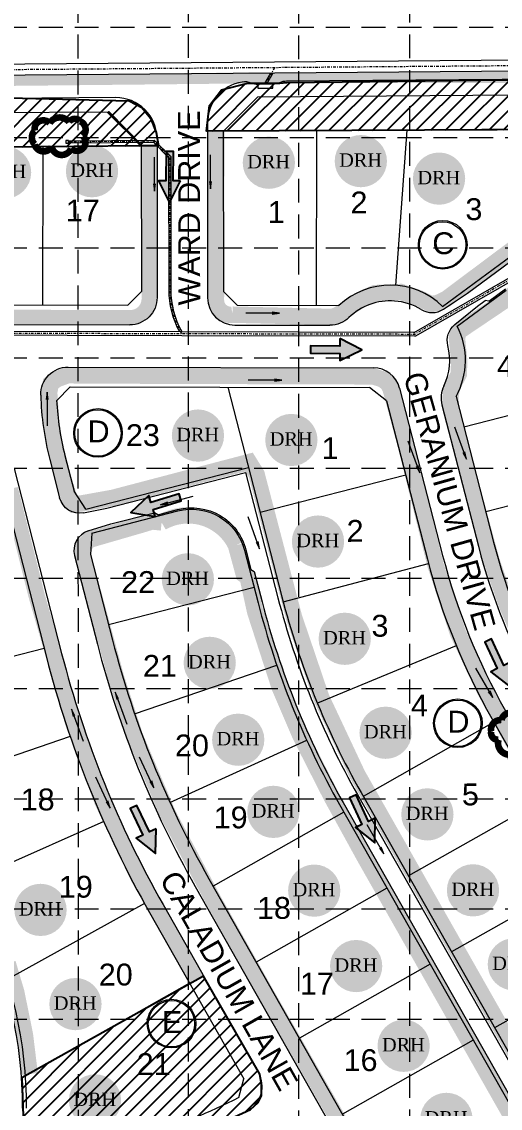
# Model space of a CAD drawing. Header units: inches. Extents: x 5975 to 9213, y 2836 to 8009.
# Drawn here: x 8280 to 8631, y 4469 to 5265 of the extents above; entities that cross this region are included whole.
import ezdxf
from ezdxf.enums import TextEntityAlignment as Align

# ---------------------------------------------------------------- set-up
doc = ezdxf.new("R2010")
doc.units = ezdxf.units.IN
doc.header["$MEASUREMENT"] = 0
for name, pattern in [('DASHED', [0.75, 0.5, -0.25]), ('DGN Style 7', [4.437732, 1.996979, -0.887546, 0.66566, -0.887546]), ('HIDDEN', [0.375, 0.25, -0.125])]:
    doc.linetypes.add(name, pattern=pattern)
for name, color, linetype, lineweight in [('0520al - Level 11', 7, 'Continuous', 0), ('0520al - Level 14', 7, 'Continuous', 0), ('0520al - Level 3', 7, 'Continuous', 0), ('BLOCKS', 7, 'Continuous', 0), ('Level 47', 7, 'Continuous', 0), ('Level 50', 7, 'Continuous', 0), ('LOGO', 7, 'Continuous', 0), ('STORM', 5, 'Continuous', 0)]:
    doc.layers.add(name, color=color, linetype=linetype, lineweight=lineweight)
for name, color, linetype in [('ARROWS', 252, 'Continuous'), ('BASE', 7, 'Continuous'), ('EROSION BLANKETS', 84, 'Continuous'), ('GRID', 254, 'DASHED'), ('LEGEND', 7, 'Continuous'), ('LIMITS OF DISTURBANCE', 1, 'DASHED'), ('SODDED LOT', 2, 'Continuous')]:
    doc.layers.add(name, color=color, linetype=linetype)
doc.styles.add('DRHorton', font='dutcheb.ttf')
doc.styles.get("Standard").update_dxf_attribs({"font": 'ARIAL.TTF'})

# ---------------------------------------------------------------- blocks, each defined once
blk = doc.blocks.new('DRHorton')
h = blk.add_hatch(color=1)
h.paths.add_polyline_path([(78.7, 25.78, 1), (40.43, 25.78, 1)])
h.paths.add_polyline_path([(42.33, 17.91), (76.5, 17.91), (76.5, 34.87), (42.33, 34.87)], flags=24)
at = {"layer": 'BASE', "color": 176, "style": 'DRHorton'}
blk.add_text('DRH', height=9.814, dxfattribs=at).set_placement((59.39, 21.64), align=Align.CENTER)
blk = doc.blocks.new('arrow')
blk.add_lwpolyline([(-67, -25.4), (-59.3, -25.4), (-59.6, -56.1), (-51.9, -56.2), (-51.6, -25.5), (-44, -25.5), (-55.3, -2.4), (-67, -25.4)], close=True)
at = {"color": 254}
for points in [[(-44, -25.5), (-67, -25.4), (-55.3, -2.4), (-67, -25.4)], [(-59.6, -56.1), (-51.9, -56.2), (-59.3, -25.4), (-51.6, -25.5)]]:
    blk.add_solid(points, dxfattribs=at)

msp = doc.modelspace()

# ---------------------------------------------------------------- hatches: boundary and pattern name
at = {"layer": 'SODDED LOT'}
h = msp.add_hatch(dxfattribs=at)
h.set_pattern_fill('ANSI31', color=256, scale=60, style=0)
h.paths.add_polyline_path([(7351.01, 5804.8), (7407.43, 5803.41), (7469.69, 5803.96), (7467.74, 5670.6), (7382.98, 5670.32), (7345.18, 5671.16)])
h.paths.add_polyline_path([(7400.62, 5966.19), (7520.73, 5964.5), (7519.61, 5830.4), (7399.21, 5831.25)])
h.paths.add_polyline_path([(7405.78, 6113), (7526.59, 6111.38), (7524.17, 5978.09), (7406.18, 5978.49), (7405.78, 6111.38)])
h.paths.add_polyline_path([(7507.01, 6746.99), (7630.07, 6747.51), (7631.11, 6874.69), (7507.01, 6874.69)])
h.paths.add_polyline_path([(7507.53, 6684.07), (7628.43, 6683.46), (7628.51, 6649.29), (7618.65, 6630.08), (7607.22, 6620.74), (7590.09, 6616.07), (7524.66, 6615.03), (7513.24, 6616.59), (7508.05, 6622.82), (7508.05, 6628.53)])
h.paths.add_polyline_path([(7486.51, 6405.99), (7512.73, 6284.4), (7603.96, 6289.11), (7625.98, 6307.98), (7628.6, 6325.8), (7630.7, 6360.39), (7517.97, 6426.96), (7506.96, 6412.28), (7493.85, 6408.09)])
h.paths.add_polyline_path([(7316.81, 6791.63), (7244.82, 6679.87), (7298.17, 6645.16), (7363.39, 6758.61)])
h.paths.add_polyline_path([(7090.29, 6927.15), (7032.12, 6805.45), (7083.1, 6779.07), (7147.87, 6895.38)])
h.paths.add_polyline_path([(7179.83, 7077.56), (7120.72, 6953.95), (7120.72, 6946.47), (7129.56, 6941.72), (7169.64, 6917.27), (7236.91, 7049.03)])
h.paths.add_polyline_path([(6973.21, 7146.91), (6935.84, 7018.55), (7045.9, 6977.12), (7094.82, 7099.37), (7035.71, 7124.5)])
h.paths.add_polyline_path([(6656.93, 7225.64), (6650.99, 7071.52), (6709.17, 7064.73), (6722.34, 7209.93)])
h.paths.add_polyline_path([(7291.62, 5043.7), (7267.69, 5045.25), (7233.72, 5083.44), (7229.48, 5188.01), (7225.23, 5201.12), (7256.11, 5201.12), (7270.39, 5195.72), (7276.56, 5187.23), (7281.58, 5172.57), (7281.2, 5106.98)])
h.paths.add_polyline_path([(8380.58, 5174.1), (8367.57, 5174.1), (8344.07, 5199.1), (8368.57, 5174.1), (8268.46, 5173.11), (8225.45, 5176.61), (8160.42, 5181.61), (8079.9, 5182.11), (7307.5, 5175.7), (7308.3, 5191.69), (7317.1, 5206.89), (7337.1, 5212.49), (7533.14, 5214.89), (7553.14, 5209.29), (7565.14, 5214.09), (7721.16, 5214.89), (7733.17, 5210.89), (7745.17, 5216.49), (8051.45, 5218.37), (8065.8, 5214.5), (8077.67, 5217.54), (8194.42, 5217.15), (8241.74, 5210.09), (8358.99, 5207.26), (8368.17, 5202.32), (8374.52, 5194.55), (8378.76, 5183.96)])
h.paths.add_polyline_path([(8704.79, 5136.17), (8691.79, 5133.64), (8753.34, 4894.96), (8772.65, 4849.2), (8813.78, 4777.7), (9048.19, 4361.94), (9072.43, 4375.67), (8939.12, 4584.85), (8791.14, 4879.37), (8747.51, 5047.36), (8711.16, 5128.12)])
h.paths.add_polyline_path([(8681.52, 5186.17), (8415.52, 5185), (8417.85, 5203.66), (8426.6, 5215.33), (8445.85, 5219.99), (8469.19, 5219.99), (8474.44, 5220.58), (8676.85, 5222.91)])
h.paths.add_polyline_path([(8413.35, 4565.98), (8280.46, 4491.51), (8281.98, 4449.25), (8282.28, 4441.35), (8285.63, 4434.36), (8293.84, 4431.32), (8314.21, 4430.71), (8347.06, 4434.05), (8381.72, 4441.65), (8415.78, 4453.81), (8447.71, 4468.4), (8453.19, 4473.27), (8455.92, 4478.43), (8455.92, 4486.64), (8454.71, 4494.24)])
h.paths.add_polyline_path([(7193.84, 4567.18), (7193.14, 4432.02), (7264.33, 4432.69), (7264.78, 4566.81)])
h.paths.add_polyline_path([(7387.96, 5013.68), (7387.48, 4885.26), (7390.38, 4884.78), (7393.04, 4881.88), (7448.68, 4881.39), (7449.65, 5014.17)])
h.paths.add_polyline_path([(7937.33, 4711.8), (7937.48, 4577.46), (8004.15, 4576.95), (8025.44, 4578.49), (8046.46, 4586.43), (8056.72, 4593.35), (8059.01, 4600.35), (8058.83, 4607.07), (8056.62, 4612.2), (8004.18, 4703.63), (7999.2, 4708.38), (7993.32, 4711.1), (7985.17, 4711.77), (7943.07, 4712)])
h.paths.add_polyline_path([(8015.77, 4750.82), (8064.6, 4866.71), (8098.83, 4868.07), (8104.76, 4866.25), (8126.21, 4865.79), (8140.36, 4860.77), (8149.94, 4853.02), (8155.42, 4844.35), (8158.61, 4832.03), (8161.35, 4819.71), (8164.09, 4819.26), (8173.68, 4785.04), (8042.69, 4711.59), (8042.24, 4719.34), (8039.04, 4729.84), (8031.74, 4739.87), (8019.87, 4748.54)])
h.paths.add_polyline_path([(8285.97, 4402.91), (8285.64, 4269.3), (8320.6, 4269.71), (8347.34, 4271.36), (8371.6, 4273.82), (8350.22, 4407.04), (8339.11, 4405.4), (8323.48, 4403.75), (8309.91, 4403.34), (8289.34, 4402.93)])
h.paths.add_polyline_path([(6997, 4412.5), (6873.98, 4344.71), (6871.32, 4343.51), (6871.8, 4331.43), (6873.25, 4329.98), (6874.7, 4313.81), (6877.36, 4297.87), (6884.6, 4287.25), (6897.65, 4277.59), (6912.38, 4274.69), (6930.5, 4273.97), (6931.95, 4271.79), (7003.68, 4271.79), (7025.42, 4391.8), (7016, 4394.94), (7006.58, 4401.46), (7001.51, 4406.77)])

# ---------------------------------------------------------------- linework, layer by layer
at = {"layer": '0520al - Level 14', "color": 7, "linetype": 'Continuous', "lineweight": 0}
for p, q in [((8416.4, 5191.24), (8416.47, 5062.89)), ((8379.4, 5179.51), (8379.47, 5063.09)), ((8606.75, 5066.37), (8675.63, 5117.22)), ((8622.37, 5060.5), (8634.44, 5069.41)), ((8589, 5054.56), (8606.75, 5066.37)), ((8597.36, 5043.24), (8613.87, 5056.72)), ((8613.87, 5056.72), (8619.57, 5060.92)), ((8622.37, 5060.5), (8619.57, 5060.92)), ((7328.27, 5045.39), (8359.42, 5043.07)), ((8436.42, 5042.9), (8505.92, 5042.75)), ((8314.33, 5012.18), (8537.66, 5011.67)), ((8556.98, 4996.66), (8588.49, 4874.26)), ((8587.98, 4984.56), (8614.64, 4880.99)), ((8300.89, 4944.52), (8308.14, 4916.38)), ((8274.75, 4937.79), (8309.58, 4802.47)), ((8342.59, 4908.89), (8444.28, 4935.06)), ((8444.28, 4935.06), (8467.92, 4843.23)), ((8325.67, 4905.42), (8342.59, 4908.89)), ((8345.59, 4897.27), (8377.54, 4905.49)), ((8379.98, 4904.05), (8377.54, 4905.49)), ((8379.98, 4904.05), (8394.51, 4907.79)), ((8329.1, 4892.13), (8345.59, 4897.27)), ((8444.43, 4878.31), (8448.17, 4863.78)), ((8319.03, 4874.07), (8335.73, 4809.2)), ((8448.17, 4863.78), (8450.61, 4862.34)), ((8450.61, 4862.34), (8456.3, 4840.24)), ((8526.13, 4699.1), (8742.26, 4317.84)), ((8515.69, 4693.18), (8731.82, 4311.92)), ((8407.38, 4631.78), (8629.18, 4240.52)), ((8383.89, 4618.47), (8453.77, 4495.19))]:
    msp.add_line(p, q, dxfattribs=at)
at = {"layer": '0520al - Level 14', "color": 7, "linetype": 'Continuous', "lineweight": 0, "flags": 128}
for points in [[(8663.49, 5222.97), (8474.16, 5221.48)], [(8349.17, 5209.49), (8267.9, 5208.85)]]:
    msp.add_lwpolyline(points, dxfattribs=at)
at = {"layer": '0520al - Level 14', "color": 7, "linetype": 'Continuous', "lineweight": 0}
for centre, radius, start, end in [((8446.4, 5191.26), 30, 99.01841, 180.03167), ((8443.73, 5208.05), 13, 68.94492, 99.01841), ((8474.26, 5208.48), 13, 90.45213, 113.07199), ((8453.07, 5232.31), 13, 248.94492, 270.4522), ((8349.4, 5179.49), 30, 0.03167, 90.4522), ((8436.47, 5062.9), 20, 180.03167, 269.87139), ((8550.16, 5017.15), 43.5, 85.8492, 134.10221), ((8550.16, 5017.15), 43.5, 58.54381, 85.8492), ((8580.69, 5067.05), 15, 238.54381, 303.63877), ((8550.16, 5017.15), 43.5, 334.23354, 14.31905), ((8537.61, 4991.67), 20, 14.435, 89.87139), ((8607.35, 4989.54), 20, 154.23354, 194.435), ((8505.72, 4997.25), 211.5, 181.51719, 194.435), ((8333.56, 4877.81), 15, 107.29741, 194.435), ((9040.26, 4990.55), 439.5, 194.435, 209.54833), ((9040.26, 4990.55), 466.5, 194.435, 209.54833), ((9040.26, 4990.55), 603, 194.435, 209.54833), ((9040.26, 4990.55), 591, 194.435, 209.54833), ((9040.26, 4990.55), 727.5, 194.435, 209.54833), ((9040.26, 4990.55), 754.5, 194.435, 209.54833), ((8436.37, 4485.33), 20, 298.41493, 29.54833)]:
    msp.add_arc(centre, radius, start, end, dxfattribs=at)
at = {"layer": '0520al - Level 14', "color": 7, "linetype": 'Continuous', "lineweight": 0, "extrusion": (0, 0, -1)}
for centre, radius, start, end in [((-8464.07, 5232.4), 13, 246.92801, 269.54787), ((-8359.47, 5063.07), 20, 179.96833, 270.12861), ((-8505.97, 5062.75), 20, 225.89779, 270.12861), ((-8606.84, 5031.61), 15, 345.68095, 50.77607), ((-8314.28, 4992.18), 20, 358.48281, 90.12861), ((-8322.67, 4920.12), 15, 258.42741, 345.565), ((-8404.73, 4868.09), 41, 75.565, 165.565), ((-7965.71, 4470.01), 315, 154.15309, 180.12861)]:
    msp.add_arc(centre, radius, start, end, dxfattribs=at)
at = {"layer": '0520al - Level 3', "color": 7, "linetype": 'Continuous', "lineweight": 0}
for p, q in [((8427.9, 5184.61), (8452.89, 5209.81)), ((8342.89, 5198.94), (8367.91, 5174.14)), ((8427.9, 5184.61), (8427.97, 5067.42)), ((8496.26, 5185.15), (8495.97, 5057.27)), ((8554.14, 5072), (8562.39, 5185.68)), ((8295.8, 5057.72), (8296.06, 5173.57)), ((8367.91, 5174.14), (8367.97, 5067.56)), ((8588.47, 5056.61), (8693.52, 5134.15)), ((8367.97, 5067.56), (8357.97, 5057.58)), ((8427.97, 5067.42), (8437.97, 5057.4)), ((8599.16, 5042.13), (8635.03, 5068.6)), ((7329.8, 5059.89), (8357.97, 5057.58)), ((8437.97, 5057.4), (8512.5, 5057.23)), ((8315.72, 4997.67), (8305.95, 4987.69)), ((8315.72, 4997.67), (8534.98, 4997.18)), ((8431.33, 4997.41), (8470.82, 4843.98)), ((8547.47, 4987.47), (8534.98, 4997.18)), ((8598.31, 4990.56), (8625.77, 4883.86)), ((8604.02, 4968.37), (8710.55, 4995.79)), ((8547.47, 4987.47), (8577.35, 4871.4)), ((8312.03, 4947.39), (8318.74, 4921.33)), ((8263.61, 4934.93), (8298.44, 4799.6)), ((8327.32, 4908.05), (8446.44, 4938.71)), ((8454.9, 4905.82), (8561.43, 4933.24)), ((8619.97, 4906.39), (8726.5, 4933.81)), ((8327.32, 4908.05), (8318.74, 4921.33)), ((8331.81, 4890.62), (8394.76, 4906.82)), ((8331.81, 4890.62), (8330.7, 4874.85)), ((8330.7, 4874.85), (8346.86, 4812.07)), ((8443.46, 4878.06), (8453.39, 4839.49)), ((8471.8, 4840.24), (8578.14, 4868.36)), ((8343.92, 4823.52), (8450.44, 4850.94)), ((8598.47, 4808.07), (8496.8, 4766.07)), ((8296.76, 4806.12), (8190.24, 4778.7)), ((8363.03, 4758.15), (8467.07, 4793.86)), ((8626.04, 4751.99), (8530.34, 4697.74)), ((8624.43, 4754.82), (8845.49, 4364.87)), ((8315.86, 4741.55), (8211.83, 4705.8)), ((8388.89, 4693.27), (8488.96, 4738.94)), ((8528.74, 4700.58), (8752.26, 4306.27)), ((8513.08, 4691.7), (8736.6, 4297.39)), ((8659.08, 4693.7), (8563.38, 4639.46)), ((8516.16, 4686.26), (8420.47, 4632.01)), ((8340.38, 4679.23), (8239.88, 4634.52)), ((8417.38, 4637.45), (8638.45, 4247.49)), ((8690.64, 4638.03), (8594.95, 4583.78)), ((8547.73, 4630.58), (8452.03, 4576.33)), ((8370.25, 4619.28), (8269.64, 4563.53)), ((8373.89, 4612.79), (8443.05, 4490.79)), ((8722.2, 4582.35), (8626.51, 4528.1)), ((8579.29, 4574.9), (8483.59, 4520.66)), ((8403.26, 4560.97), (8282.89, 4492.74)), ((8610.85, 4519.23), (8515.16, 4464.98)), ((8439.24, 4477.22), (8443.05, 4490.79))]:
    msp.add_line(p, q, dxfattribs=at)
at = {"layer": '0520al - Level 3', "color": 7, "linetype": 'Continuous', "lineweight": 0, "flags": 128}
for points in [[(8673.59, 5211.55), (8452.89, 5209.81)], [(8342.89, 5198.94), (8257.9, 5198.27)], [(8680.02, 5186.6), (8427.9, 5184.61)], [(8367.91, 5174.14), (8256.96, 5173.26)]]:
    msp.add_lwpolyline(points, dxfattribs=at)
at = {"layer": '0520al - Level 3', "color": 7, "linetype": 'Continuous', "lineweight": 0}
for centre, radius, start, end in [((8550.16, 5017.15), 55, 45.84946, 133.21315), ((8550.16, 5017.15), 55, 331.09324, 27.0134), ((8505.72, 4997.25), 200, 182.73737, 194.435), ((9040.26, 4990.55), 428, 194.435, 209.54833), ((9040.26, 4990.55), 478, 194.435, 209.54833), ((9040.26, 4990.55), 606, 194.435, 209.54833), ((9040.26, 4990.55), 588, 194.435, 209.54833), ((9040.26, 4990.55), 716, 194.435, 209.54833), ((9040.26, 4990.55), 766, 194.435, 209.54833)]:
    msp.add_arc(centre, radius, start, end, dxfattribs=at)
at = {"layer": '0520al - Level 3', "color": 7, "linetype": 'Continuous', "lineweight": 0, "extrusion": (0, 0, -1)}
for centre, radius, start, end in [((-8404.73, 4868.09), 40, 75.565, 165.565), ((-7965.71, 4470.01), 318, 154.15309, 180.12861), ((-8297.66, 4741.71), 300, 241.8395, 269.81507)]:
    msp.add_arc(centre, radius, start, end, dxfattribs=at)
at = {"layer": 'BLOCKS'}
for centre, radius in [((8588.55, 5101.71), 17.8), ((8588.49, 5101.64), 16.97), ((8336.21, 4963.93), 17.8), ((8336.15, 4963.86), 16.97), ((8599.61, 4751.31), 17.8), ((8599.56, 4751.24), 16.97), ((8390.03, 4531.32), 17.8), ((8389.97, 4531.24), 16.97)]:
    msp.add_circle(centre, radius, dxfattribs=at)
at = {"layer": 'EROSION BLANKETS'}
for points, const_width in [([(8422.89, 5184.47), (8422.55, 5061.13, 0.454091), (8434.6, 5050.54), (8507.88, 5048.87), (8511.96, 5050.54), (8519.93, 5055.92), (8531.25, 5062.97), (8538.86, 5066.31), (8557.87, 5067.15), (8571.81, 5062.36), (8579.72, 5058.41), (8584.3, 5058.83), (8590.96, 5061.95), (8673.64, 5123.75), (8699.47, 5115.85)], 12), ([(7313.24, 5176.03), (7314.44, 5063.95, 0.39908), (7329.33, 5050.99), (7342.92, 5050.98), (8359.89, 5048.45, 0.425541), (8373.54, 5062.57), (8373.97, 5174.69)], 10.97), ([(8711.36, 4335.79), (8625.46, 4487.14), (8531.13, 4653.68), (8507.29, 4697.15), (8484.35, 4742.24), (8469.19, 4777.62), (8451.3, 4832.81), (8445.64, 4858.53), (8442.97, 4860.27), (8437.16, 4881.63, 0.436594), (8382.77, 4898.35), (8375.78, 4899.09), (8368.75, 4896.92), (8329.89, 4885.65), (8325.41, 4880.8), (8325.23, 4874.05), (8349.5, 4784.58), (8363.43, 4741.27), (8387.69, 4684.2), (8420.54, 4622.02), (8458.73, 4554.15), (8539.76, 4412.43)], 12)]:
    msp.add_lwpolyline(points, format="xyb", dxfattribs=dict(at, const_width=const_width))
at = {"layer": 'EROSION BLANKETS', "const_width": 12}
for points in [[(8642.74, 5067.84), (8634.55, 5061.38), (8600.61, 5038.49), (8598.92, 5034.09), (8599.59, 5026.63), (8600.61, 5016.8), (8600.27, 5006.97), (8595.19, 4997.15), (8594.17, 4989.69), (8594.85, 4979.18), (8624.37, 4869.94), (8635.56, 4837.75), (8652.51, 4798.44)], [(8753.1, 4313.21), (8526.11, 4713.68), (8499.72, 4769.87), (8479.68, 4828.99), (8465.48, 4883.32), (8452.28, 4933.65), (8446.72, 4942.58), (8346.96, 4916.37), (8324.73, 4912.38), (8318.55, 4911.62), (8315.8, 4914.38), (8310.29, 4931.87), (8304, 4958.01), (8301.79, 4973.16), (8300.46, 4993.45), (8301.57, 5000.06), (8306.42, 5003.37), (8314.14, 5006.24), (8322.52, 5006.02), (8537.58, 5005.35), (8544.28, 5003.23), (8548.17, 5000.41), (8550.28, 4996.53), (8552.75, 4987.35), (8561.93, 4953.14), (8583.37, 4866.81), (8599.74, 4817.17), (8619.17, 4775.81), (8645.58, 4727.68)], [(8408.3, 4563.64), (8391.02, 4593.91), (8366.19, 4637.82), (8339.45, 4694.02), (8317.97, 4752), (8291.53, 4843.83), (8271.67, 4922.86)], [(8270.07, 4575.52), (8276.31, 4554.5), (8282.71, 4523.15), (8286.21, 4494.4)]]:
    msp.add_lwpolyline(points, dxfattribs=at)
at = {"layer": 'GRID', "color": 252, "linetype": 'HIDDEN', "lineweight": 0, "ltscale": 70}
for p, q in [((8564.66, 3243.31), (8564.04, 7926.26)), ((8321.94, 3243.14), (8321.56, 7924.45)), ((8402.56, 3243.54), (8402.27, 7924.45)), ((8483.21, 3242.57), (8482.98, 7924.45)), ((6061.68, 5261.02), (9128.65, 5261.02)), ((6061.68, 5180.31), (9128.65, 5180.31)), ((6061.68, 5099.6), (9128.65, 5099.6)), ((6061.68, 5018.89), (9128.65, 5018.89)), ((6061.68, 4938.18), (9128.65, 4938.18)), ((6061.68, 4857.47), (9128.65, 4857.47)), ((6061.68, 4776.76), (9128.65, 4776.76)), ((6061.68, 4696.05), (9128.65, 4696.05)), ((6061.68, 4615.34), (9128.65, 4615.34)), ((6061.68, 4534.63), (9128.65, 4534.63))]:
    msp.add_line(p, q, dxfattribs=at)
at = {"layer": 'LEGEND', "color": 170, "ltscale": 100, "const_width": 4.84}
for points in [[(8300.84, 5190.75, 0.520567), (8300.84, 5190.75, 0.765195), (8289.89, 5185.24, 0.417879), (8289.82, 5175.31, 0.6649), (8302.34, 5173.4, 0.744833), (8316.46, 5172.21, 0.975642), (8325.26, 5181.3, 0.520567), (8323.07, 5192.25, 0.520567), (8315.04, 5191.52, 0.540264), (8300.84, 5190.75)], [(8638.47, 4728.28, 0.520567), (8638.47, 4728.28, 0.765195), (8649.41, 4722.74, 0.417879), (8657.44, 4728.57, 0.6649), (8651.55, 4739.79, 0.744833), (8644.12, 4751.86, 0.975642), (8631.59, 4753.54, 0.520567), (8624.07, 4745.28, 0.520567), (8629.43, 4739.25, 0.540264), (8638.47, 4728.28)]]:
    msp.add_lwpolyline(points, format="xyb", close=True, dxfattribs=at)
at = {"layer": 'Level 50', "color": 7, "linetype": 'Continuous', "lineweight": 13}
for p, q in [((8377.63, 5141.08), (8377.63, 5165.87)), ((8418.61, 5142.78), (8418.61, 5167.58)), ((8376.9, 5146.45), (8377.63, 5141.08)), ((8377.63, 5141.08), (8378.34, 5146.45)), ((8417.88, 5148.16), (8418.61, 5142.78)), ((8418.61, 5142.78), (8419.32, 5148.16)), ((8469.14, 5051.54), (8444.34, 5051.54)), ((8469.14, 5051.54), (8463.77, 5052.25)), ((8463.77, 5050.81), (8469.14, 5051.54)), ((8470.85, 5002.57), (8446.05, 5002.57)), ((8470.85, 5002.57), (8465.47, 5003.28)), ((8465.48, 5001.84), (8470.85, 5002.57)), ((8299.08, 4993.89), (8298.37, 4988.52)), ((8299.08, 4993.89), (8299.08, 4969.1)), ((8299.81, 4988.52), (8299.08, 4993.89)), ((8605.86, 4944.72), (8597.38, 4968.03)), ((8571.71, 4934.67), (8563.22, 4957.98)), ((8605.86, 4944.72), (8604.69, 4950.02)), ((8603.34, 4949.52), (8605.86, 4944.72)), ((8569.18, 4939.47), (8571.71, 4934.67)), ((8571.71, 4934.67), (8570.54, 4939.97)), ((8381.97, 4911.22), (8405.92, 4917.64)), ((8386.97, 4913.32), (8381.97, 4911.22)), ((8381.97, 4911.22), (8387.35, 4911.93)), ((8454.52, 4879.07), (8446.04, 4902.37)), ((8452, 4883.87), (8454.52, 4879.07)), ((8454.52, 4879.07), (8453.35, 4884.36)), ((8625.23, 4770.1), (8612.83, 4791.58)), ((8625.23, 4770.1), (8623.15, 4775.12)), ((8348.76, 4774.05), (8357.24, 4750.74)), ((8351.28, 4769.25), (8348.76, 4774.05)), ((8348.76, 4774.05), (8349.93, 4768.75)), ((8621.91, 4774.39), (8625.23, 4770.1)), ((8316.84, 4761.58), (8325.32, 4738.28)), ((8319.36, 4756.78), (8316.84, 4761.58)), ((8316.84, 4761.58), (8318.01, 4756.28)), ((8377.17, 4703.94), (8366.69, 4726.42)), ((8345.03, 4689.21), (8334.55, 4711.68)), ((8374.24, 4708.51), (8377.17, 4703.94)), ((8377.17, 4703.94), (8375.55, 4709.12)), ((8342.1, 4693.77), (8345.03, 4689.21)), ((8345.03, 4689.21), (8343.4, 4694.38)), ((8545.54, 4655.54), (8533.14, 4677.01)), ((8542.22, 4659.82), (8545.54, 4655.54)), ((8545.54, 4655.54), (8543.47, 4660.55))]:
    msp.add_line(p, q, dxfattribs=at)
at = {"layer": 'LIMITS OF DISTURBANCE', "ltscale": 60, "const_width": 8}
msp.add_lwpolyline([(8246.14, 5221.83), (8457.76, 5224.02), (8678.75, 5224.29), (8685.96, 5182.89), (8699.51, 5135.37), (8760.17, 4893.31), (8774.12, 4859.79), (9055.97, 4360.29), (9039.12, 4349.22), (9031.42, 4356.44), (8941.4, 4305.43), (8947.2, 4295.13), (8897.62, 4268.66), (8876.44, 4299.94), (8870.66, 4303.31), (8613.09, 4157.58), (8614.17, 4155.58), (8580.88, 4207.07), (8592.84, 4219.03), (8542.9, 4303.8), (8492.44, 4276.75), (8366.02, 4242.43), (8262.3, 4239.86)], dxfattribs=at)
at = {"layer": 'SODDED LOT'}
for points in [[(8681.52, 5186.17), (8415.52, 5185), (8417.85, 5203.66), (8426.6, 5215.33), (8445.85, 5219.99), (8469.19, 5219.99), (8474.44, 5220.58), (8676.85, 5222.91)], [(8413.35, 4565.98), (8280.46, 4491.51), (8281.98, 4449.25), (8282.28, 4441.35), (8285.63, 4434.36), (8293.84, 4431.32), (8314.21, 4430.71), (8347.06, 4434.05), (8381.72, 4441.65), (8415.78, 4453.81), (8447.71, 4468.4), (8453.19, 4473.27), (8455.92, 4478.43), (8455.92, 4486.64), (8454.71, 4494.24)]]:
    msp.add_lwpolyline(points, close=True, dxfattribs=at)
msp.add_lwpolyline([(8241.74, 5210.09), (8358.99, 5207.26), (8368.17, 5202.32), (8374.52, 5194.55), (8378.76, 5183.96), (8380.58, 5174.1), (8367.57, 5174.1), (8344.07, 5199.1), (8368.57, 5174.1), (8268.46, 5173.11)], dxfattribs=at)
at = {"layer": 'STORM', "color": 170, "linetype": 'DGN Style 7', "lineweight": 0}
msp.add_line((8465.51, 5231.41), (8458.68, 5219.36), dxfattribs=at)
at = {"layer": 'STORM', "color": 170, "linetype": 'Continuous', "lineweight": 0}
for p, q in [((8462.37, 5227.39), (8457.81, 5219.35)), ((8464.1, 5227.4), (8459.54, 5219.36)), ((8314.71, 5177.85), (8377.33, 5178.34)), ((8314.72, 5176.35), (8376.72, 5176.84)), ((8388.16, 5165.49), (8376.72, 5176.84)), ((8389.66, 5166.12), (8377.33, 5178.34)), ((8388.22, 5068.83), (8388.16, 5165.49)), ((8389.72, 5068.83), (8389.66, 5166.12)), ((8388.22, 5068.83), (8388.22, 5068.83)), ((8389.72, 5068.83), (8389.72, 5068.83))]:
    msp.add_line(p, q, dxfattribs=at)
at = {"layer": 'STORM', "color": 170, "linetype": 'Continuous', "lineweight": 0, "flags": 128}
for points in [[(8677.29, 5237.08), (8465.48, 5235.41)], [(8465.48, 5235.41), (8069.36, 5232.29)], [(8677.35, 5229.08), (8465.54, 5227.41)], [(8465.54, 5227.41), (8069.42, 5224.29)], [(8312.71, 5178.08), (8312.72, 5176.08), (8314.72, 5176.1), (8314.71, 5178.1), (8312.71, 5178.08)], [(8746.55, 5095.32), (8673.77, 5095.49), (8674.46, 5095.67), (8568.68, 5034.91), (8567.99, 5034.73), (8397.6, 5035.11), (8145.51, 5035.68), (8142.51, 5035.69)], [(8746.56, 5098.07), (8673.78, 5098.24), (8673.09, 5098.05), (8567.31, 5037.3), (8568, 5037.48), (8397.6, 5037.86), (8145.52, 5038.43), (8142.52, 5038.44)]]:
    msp.add_lwpolyline(points, dxfattribs=at)
at = {"layer": 'STORM', "color": 170, "linetype": 'DGN Style 7', "lineweight": 0, "flags": 128}
msp.add_lwpolyline([(8729.36, 5150.56), (8680.82, 5233.11), (8465.51, 5231.41), (8069.39, 5228.29), (7738.4, 5225.67), (7554.06, 5224.22), (7288.16, 5222.12), (7239.62, 5221.74)], dxfattribs=at)
at = {"layer": 'STORM', "color": 170, "linetype": 'Continuous', "lineweight": 0, "flags": 128}
msp.add_lwpolyline([(8453.2, 5216.31), (8464.2, 5216.4), (8464.18, 5219.4), (8453.18, 5219.31)], close=True, dxfattribs=at)
at = {"layer": 'STORM', "color": 170, "linetype": 'DGN Style 7', "lineweight": 0, "flags": 128}
for points in [[(8397.6, 5036.49, -0.130946), (8388.97, 5068.83), (8388.97, 5068.83), (8388.91, 5165.81), (8377.03, 5177.59), (8314.71, 5177.1)], [(8761.04, 5096.67), (8673.77, 5096.86), (8568, 5036.11), (8397.6, 5036.49), (8145.51, 5037.06), (8136.08, 5037.08, -0.061322), (8120.32, 5039.05, -0.051557), (8107.76, 5043.64)]]:
    msp.add_lwpolyline(points, format="xyb", dxfattribs=at)
at = {"layer": 'STORM', "color": 170, "linetype": 'Continuous', "lineweight": 0, "extrusion": (0, 0, -1)}
for radius, start, end in [(65.75, 331.87442, 359.96722), (64.25, 331.1531, 359.96719)]:
    msp.add_arc((-8453.97, 5068.86), radius, start, end, dxfattribs=at)

# ---------------------------------------------------------------- block references
at = {"layer": 'ARROWS', "zscale": 0.6999719999999999}
for p, xscale, yscale, rotation in [((8349.82, 5130.64), 0.6999720000005645, 0.6999720000014804, 180.1982317764548), ((8531.24, 4986.16), 0.699972000000489, 0.6999720000012175, 270.2618393338857), ((8347.13, 4942.15), 0.6999719999999332, 0.6999720000013263, 107.4067948733508), ((8603.64, 4759.6), 0.6999720000007293, 0.6999720000013243, 205.6264742270162), ((8504.56, 4645.41), 0.6999720000007293, 0.6999720000013241, 205.6264742270162), ((8344.08, 4637.67), 0.6999720000007293, 0.6999720000013241, 205.6264742270162)]:
    msp.add_blockref('arrow', p, dxfattribs=dict(at, xscale=xscale, yscale=yscale, rotation=rotation))
at = {"layer": 'LOGO'}
for p in [(8401.71, 5136.03), (8469.03, 5137.21), (8208.61, 5128.89), (8272.27, 5129.82), (8526.28, 5124.4), (8349.8, 4936.21), (8418.19, 4932.98), (8437.67, 4858.59), (8342.42, 4830.93), (8457.24, 4787.37), (8358.41, 4769.75), (8487.15, 4718.55), (8379.28, 4713.44), (8405.01, 4660.61), (8517.75, 4658.76), (8434.91, 4602.91), (8551.13, 4603.14), (8234.57, 4588.81), (8465.6, 4547.67), (8581.03, 4548.92), (8260.14, 4519.81), (8500.37, 4489.27), (8274.45, 4449.28), (8531.67, 4435.74)]:
    msp.add_blockref('DRHorton', p, dxfattribs=at)

# ---------------------------------------------------------------- texts
at = {"layer": '0520al - Level 11', "color": 7, "linetype": 'Continuous', "lineweight": 0}
for s, p in [('2', (8527.25, 5124.68)), ('17', (8325.09, 5118.83)), ('1', (8466.65, 5117.73)), ('3', (8611.37, 5119.82)), ('4', (8634.45, 5004.86)), ('23', (8369.08, 4954.31)), ('1', (8506.1, 4944.74)), ('2', (8524.4, 4884.17)), ('22', (8365.59, 4846.68)), ('3', (8542.65, 4814.7)), ('21', (8381.51, 4785.32)), ('4', (8571.47, 4756.32)), ('20', (8404.99, 4727.05)), ('18', (8292.11, 4687.46)), ('5', (8608.8, 4691.17)), ('19', (8433.34, 4674.31)), ('19', (8319.95, 4623.55)), ('18', (8465.02, 4608.02)), ('20', (8349.23, 4559.21)), ('17', (8496.47, 4552.6)), ('16', (8528.42, 4496.51)), ('21', (8377, 4493.65))]:
    msp.add_text(s, height=16, rotation=0.16861, dxfattribs=at).set_placement(p, align=Align.CENTER)
at = {"layer": 'Level 47', "color": 7, "linetype": 'Continuous', "lineweight": 0}
for s, rotation, p in [('WARD DRIVE', 90.08972, (8410.91, 5128.7)), ('C', 0.16861, (8589.01, 5094.85)), ('GERANIUM DRIVE', 285.6166, (8585.9, 4911.99)), ('D', 0.16861, (8336.67, 4957.07)), ('D', 0.16861, (8600.07, 4744.45)), ('CALADIUM LANE', 299.54833, (8425.18, 4558.91)), ('E', 0.16861, (8390.49, 4524.45))]:
    msp.add_text(s, height=16, rotation=rotation, dxfattribs=at).set_placement(p, align=Align.CENTER)

doc.saveas('drawing.dxf')
